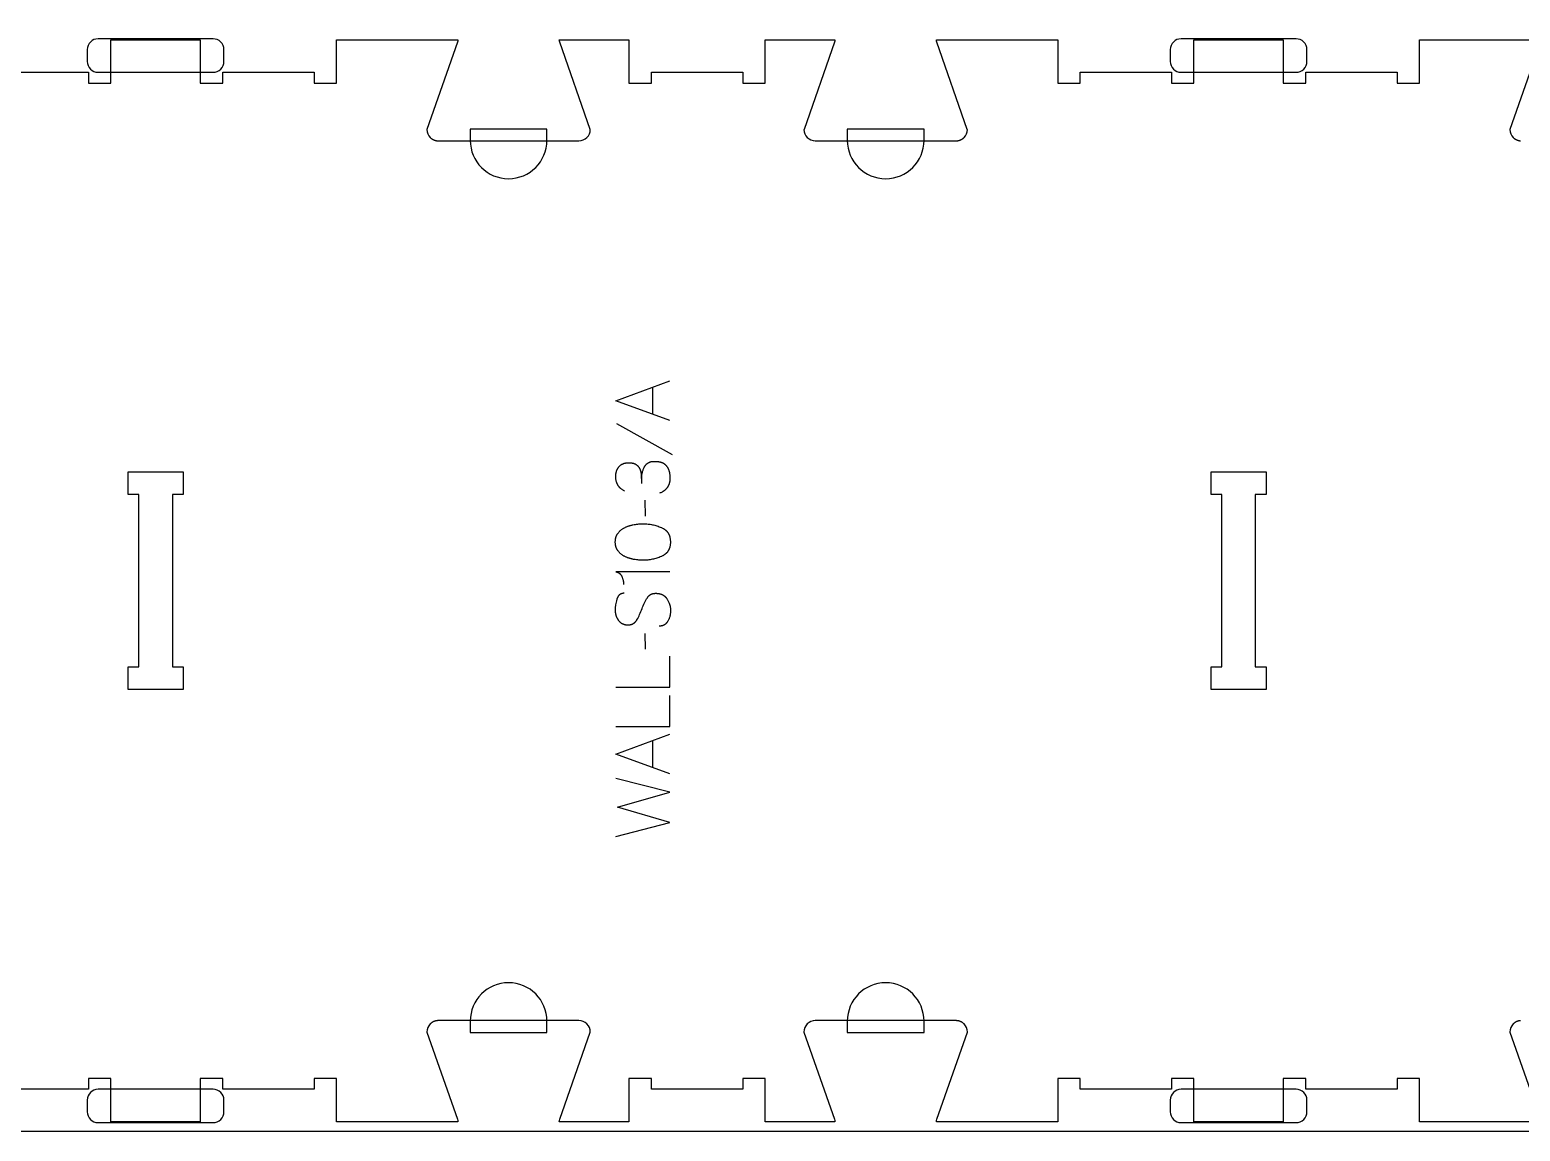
# Model space of a CAD drawing. Extents: x -13885 to -10701, y -10461 to -4867.
# Drawn here: x -12353 to -11527, y -6791 to -6181 of the extents above; entities that cross this region are included whole.
import ezdxf

# ---------------------------------------------------------------- set-up
doc = ezdxf.new("R2010")
doc.units = 0
for name, color, linetype in [('0_SHEET_SPRUCEPLY_2440X122', 1, 'CONTINUOUS'), ('1_ANYTOOL_1MMDEEP_LABELS_S', 2, 'CONTINUOUS'), ('3_ANYTOOL_CUTTHROUGH_INSID', 4, 'CONTINUOUS'), ('4_ANYTOOL_CUTTHROUGH_OUTSI', 5, 'CONTINUOUS'), ('5_ANYTOOL_HALF_MILL_9MM_IN', 3, 'CONTINUOUS')]:
    doc.layers.add(name, color=color, linetype=linetype)

msp = doc.modelspace()

# ---------------------------------------------------------------- linework, layer by layer
at = {"layer": '0_SHEET_SPRUCEPLY_2440X122'}
msp.add_lwpolyline([(-13513.11, -5571.21), (-13513.11, -6791.21), (-11073.11, -6791.21), (-11073.11, -5571.21)], close=True, dxfattribs=at)
at = {"layer": '1_ANYTOOL_1MMDEEP_LABELS_S'}
for points in [[(-11998.18, -6397.34), (-12028.18, -6386.46), (-11998.18, -6375.4)], [(-12007.74, -6393.87), (-12007.74, -6378.96)], [(-12027.71, -6399.06), (-11996.94, -6416.24)], [(-12023.26, -6436.6), (-12023.56, -6436.44), (-12023.85, -6436.28), (-12024.14, -6436.11), (-12024.41, -6435.93), (-12024.68, -6435.74), (-12024.93, -6435.55), (-12025.18, -6435.36), (-12025.3, -6435.26), (-12025.41, -6435.16), (-12025.53, -6435.05), (-12025.64, -6434.95), (-12025.75, -6434.84), (-12025.85, -6434.73), (-12025.96, -6434.62), (-12026.06, -6434.51), (-12026.16, -6434.4), (-12026.26, -6434.28), (-12026.35, -6434.17), (-12026.45, -6434.05), (-12026.54, -6433.93), (-12026.62, -6433.81), (-12026.71, -6433.69), (-12026.79, -6433.56), (-12026.87, -6433.44), (-12026.95, -6433.31), (-12027.03, -6433.18), (-12027.1, -6433.05), (-12027.17, -6432.92), (-12027.24, -6432.79), (-12027.31, -6432.65), (-12027.37, -6432.51), (-12027.43, -6432.38), (-12027.49, -6432.24), (-12027.55, -6432.1), (-12027.6, -6431.95), (-12027.65, -6431.81), (-12027.7, -6431.66), (-12027.75, -6431.52), (-12027.79, -6431.37), (-12027.88, -6431.06), (-12027.95, -6430.75), (-12028.01, -6430.44), (-12028.06, -6430.12), (-12028.11, -6429.79), (-12028.14, -6429.45), (-12028.17, -6429.11), (-12028.18, -6428.77), (-12028.18, -6428.41), (-12028.18, -6428.2), (-12028.18, -6428), (-12028.17, -6427.79), (-12028.15, -6427.59), (-12028.14, -6427.39), (-12028.12, -6427.19), (-12028.09, -6426.99), (-12028.07, -6426.8), (-12028.04, -6426.61), (-12028, -6426.42), (-12027.96, -6426.24), (-12027.92, -6426.05), (-12027.87, -6425.87), (-12027.82, -6425.69), (-12027.77, -6425.52), (-12027.71, -6425.34), (-12027.65, -6425.17), (-12027.59, -6425.01), (-12027.52, -6424.84), (-12027.45, -6424.68), (-12027.37, -6424.51), (-12027.29, -6424.36), (-12027.21, -6424.2), (-12027.12, -6424.05), (-12027.03, -6423.9), (-12026.94, -6423.75), (-12026.84, -6423.6), (-12026.74, -6423.46), (-12026.64, -6423.32), (-12026.53, -6423.18), (-12026.41, -6423.04), (-12026.3, -6422.91), (-12026.18, -6422.78), (-12026.06, -6422.65), (-12025.93, -6422.53), (-12025.8, -6422.41), (-12025.67, -6422.3), (-12025.54, -6422.19), (-12025.4, -6422.08), (-12025.26, -6421.98), (-12025.11, -6421.88), (-12024.97, -6421.79), (-12024.81, -6421.7), (-12024.66, -6421.62), (-12024.5, -6421.54), (-12024.35, -6421.47), (-12024.18, -6421.39), (-12024.02, -6421.33), (-12023.85, -6421.26), (-12023.68, -6421.21), (-12023.5, -6421.15), (-12023.32, -6421.1), (-12023.14, -6421.05), (-12022.96, -6421.01), (-12022.77, -6420.98), (-12022.58, -6420.94), (-12022.38, -6420.91), (-12022.19, -6420.89), (-12021.99, -6420.87), (-12021.78, -6420.85), (-12021.58, -6420.84), (-12021.37, -6420.83), (-12021.16, -6420.83), (-12020.6, -6420.83), (-12020.27, -6420.85), (-12019.94, -6420.87), (-12019.63, -6420.9), (-12019.33, -6420.94), (-12019.18, -6420.97), (-12019.04, -6420.99), (-12018.9, -6421.02), (-12018.76, -6421.05), (-12018.62, -6421.08), (-12018.49, -6421.12), (-12018.36, -6421.16), (-12018.23, -6421.19), (-12018.1, -6421.24), (-12017.98, -6421.28), (-12017.86, -6421.33), (-12017.74, -6421.38), (-12017.62, -6421.43), (-12017.51, -6421.48), (-12017.4, -6421.53), (-12017.29, -6421.59), (-12017.19, -6421.65), (-12017.08, -6421.71), (-12016.98, -6421.78), (-12016.89, -6421.85), (-12016.79, -6421.91), (-12016.7, -6421.99), (-12016.52, -6422.13), (-12016.35, -6422.28), (-12016.18, -6422.44), (-12016.02, -6422.6), (-12015.95, -6422.68), (-12015.87, -6422.76), (-12015.8, -6422.85), (-12015.73, -6422.93), (-12015.66, -6423.02), (-12015.59, -6423.1), (-12015.52, -6423.19), (-12015.46, -6423.28), (-12015.39, -6423.37), (-12015.33, -6423.46), (-12015.27, -6423.56), (-12015.21, -6423.65), (-12015.16, -6423.74), (-12015.1, -6423.84), (-12015.05, -6423.94), (-12015, -6424.03), (-12014.94, -6424.13), (-12014.9, -6424.23), (-12014.85, -6424.33), (-12014.8, -6424.44), (-12014.76, -6424.54), (-12014.72, -6424.64), (-12014.64, -6424.86), (-12014.57, -6425.07), (-12014.5, -6425.29), (-12014.44, -6425.51), (-12014.38, -6425.73), (-12014.32, -6425.96), (-12014.27, -6426.18), (-12014.22, -6426.41), (-12014.18, -6426.64), (-12014.14, -6426.87), (-12014.11, -6427.11), (-12014.08, -6427.35), (-12014.05, -6427.59), (-12014.03, -6427.83), (-12014.02, -6428.07), (-12014.01, -6428.32), (-12014, -6428.56), (-12013.96, -6432.27)], [(-12013.96, -6429.49), (-12013.93, -6429.05), (-12013.89, -6428.62), (-12013.84, -6428.19), (-12013.78, -6427.76), (-12013.71, -6427.34), (-12013.63, -6426.93), (-12013.54, -6426.52), (-12013.44, -6426.11), (-12013.32, -6425.71), (-12013.2, -6425.31), (-12013.06, -6424.92), (-12012.92, -6424.53), (-12012.76, -6424.14), (-12012.59, -6423.76), (-12012.41, -6423.39), (-12012.22, -6423.01), (-12012.12, -6422.83), (-12012.01, -6422.66), (-12011.96, -6422.57), (-12011.91, -6422.49), (-12011.85, -6422.4), (-12011.79, -6422.32), (-12011.73, -6422.24), (-12011.67, -6422.16), (-12011.61, -6422.09), (-12011.55, -6422.01), (-12011.48, -6421.93), (-12011.42, -6421.86), (-12011.35, -6421.79), (-12011.28, -6421.72), (-12011.22, -6421.65), (-12011.15, -6421.58), (-12011.07, -6421.52), (-12011, -6421.45), (-12010.93, -6421.39), (-12010.85, -6421.33), (-12010.78, -6421.27), (-12010.7, -6421.21), (-12010.62, -6421.16), (-12010.54, -6421.1), (-12010.46, -6421.05), (-12010.38, -6420.99), (-12010.3, -6420.94), (-12010.21, -6420.89), (-12010.13, -6420.84), (-12010.04, -6420.8), (-12009.95, -6420.75), (-12009.86, -6420.71), (-12009.77, -6420.66), (-12009.68, -6420.62), (-12009.59, -6420.58), (-12009.49, -6420.55), (-12009.3, -6420.47), (-12009.11, -6420.41), (-12008.9, -6420.35), (-12008.7, -6420.29), (-12008.49, -6420.24), (-12008.27, -6420.2), (-12008.05, -6420.16), (-12007.83, -6420.13), (-12007.6, -6420.1), (-12007.36, -6420.08), (-12007.12, -6420.07), (-12006.88, -6420.06), (-12006.63, -6420.06), (-12006.35, -6420.06), (-12006.07, -6420.07), (-12005.81, -6420.08), (-12005.54, -6420.1), (-12005.28, -6420.12), (-12005.03, -6420.14), (-12004.78, -6420.18), (-12004.54, -6420.21), (-12004.3, -6420.25), (-12004.06, -6420.3), (-12003.83, -6420.35), (-12003.61, -6420.41), (-12003.39, -6420.47), (-12003.17, -6420.53), (-12002.96, -6420.6), (-12002.76, -6420.68), (-12002.56, -6420.76), (-12002.36, -6420.84), (-12002.17, -6420.93), (-12001.99, -6421.03), (-12001.81, -6421.13), (-12001.63, -6421.23), (-12001.46, -6421.34), (-12001.3, -6421.46), (-12001.14, -6421.57), (-12000.98, -6421.7), (-12000.83, -6421.83), (-12000.76, -6421.89), (-12000.69, -6421.96), (-12000.62, -6422.03), (-12000.55, -6422.1), (-12000.48, -6422.17), (-12000.41, -6422.24), (-12000.35, -6422.32), (-12000.28, -6422.39), (-12000.16, -6422.54), (-12000.03, -6422.7), (-11999.92, -6422.86), (-11999.8, -6423.02), (-11999.69, -6423.19), (-11999.59, -6423.36), (-11999.49, -6423.54), (-11999.39, -6423.72), (-11999.29, -6423.9), (-11999.2, -6424.08), (-11999.12, -6424.27), (-11999.03, -6424.46), (-11998.95, -6424.66), (-11998.88, -6424.86), (-11998.81, -6425.06), (-11998.74, -6425.27), (-11998.68, -6425.48), (-11998.62, -6425.69), (-11998.56, -6425.91), (-11998.51, -6426.13), (-11998.46, -6426.35), (-11998.42, -6426.58), (-11998.38, -6426.81), (-11998.34, -6427.05), (-11998.31, -6427.28), (-11998.25, -6427.77), (-11998.22, -6428.27), (-11998.19, -6428.79), (-11998.18, -6429.31), (-11998.19, -6429.7), (-11998.21, -6430.07), (-11998.23, -6430.44), (-11998.27, -6430.8), (-11998.32, -6431.15), (-11998.35, -6431.32), (-11998.38, -6431.49), (-11998.42, -6431.66), (-11998.46, -6431.83), (-11998.5, -6431.99), (-11998.54, -6432.15), (-11998.59, -6432.31), (-11998.64, -6432.47), (-11998.69, -6432.63), (-11998.74, -6432.79), (-11998.8, -6432.94), (-11998.86, -6433.09), (-11998.92, -6433.24), (-11998.99, -6433.39), (-11999.05, -6433.53), (-11999.13, -6433.68), (-11999.2, -6433.82), (-11999.28, -6433.96), (-11999.35, -6434.1), (-11999.44, -6434.23), (-11999.52, -6434.37), (-11999.61, -6434.5), (-11999.7, -6434.63), (-11999.79, -6434.76), (-11999.89, -6434.88), (-11999.99, -6435.01), (-12000.09, -6435.13), (-12000.19, -6435.25), (-12000.3, -6435.37), (-12000.41, -6435.49), (-12000.52, -6435.6), (-12000.64, -6435.72), (-12000.76, -6435.83), (-12000.88, -6435.94), (-12001, -6436.04), (-12001.13, -6436.15), (-12001.26, -6436.25), (-12001.39, -6436.35), (-12001.53, -6436.45), (-12001.66, -6436.55), (-12001.8, -6436.65), (-12001.95, -6436.74), (-12002.09, -6436.83), (-12002.24, -6436.92), (-12002.55, -6437.1), (-12002.87, -6437.26), (-12003.19, -6437.42), (-12003.53, -6437.57), (-12003.88, -6437.71)], [(-12012.07, -6441.57), (-12011.98, -6450.36)], [(-11998.18, -6481.3), (-12028.23, -6481.3), (-12028.08, -6481.32), (-12027.93, -6481.35), (-12027.78, -6481.37), (-12027.64, -6481.41), (-12027.5, -6481.44), (-12027.36, -6481.48), (-12027.23, -6481.53), (-12027.1, -6481.58), (-12026.97, -6481.63), (-12026.84, -6481.68), (-12026.78, -6481.71), (-12026.72, -6481.74), (-12026.66, -6481.78), (-12026.6, -6481.81), (-12026.54, -6481.84), (-12026.49, -6481.88), (-12026.43, -6481.91), (-12026.37, -6481.95), (-12026.32, -6481.99), (-12026.26, -6482.02), (-12026.21, -6482.06), (-12026.15, -6482.1), (-12026.1, -6482.14), (-12026.05, -6482.19), (-12026, -6482.23), (-12025.95, -6482.27), (-12025.9, -6482.32), (-12025.85, -6482.37), (-12025.8, -6482.41), (-12025.75, -6482.46), (-12025.7, -6482.51), (-12025.66, -6482.56), (-12025.57, -6482.66), (-12025.48, -6482.77), (-12025.39, -6482.88), (-12025.31, -6483), (-12025.23, -6483.12), (-12025.16, -6483.24), (-12025.08, -6483.37), (-12025.01, -6483.5), (-12024.95, -6483.63), (-12024.88, -6483.77), (-12024.82, -6483.91), (-12024.7, -6484.2), (-12024.59, -6484.49), (-12024.49, -6484.77), (-12024.4, -6485.06), (-12024.31, -6485.34), (-12024.23, -6485.61), (-12024.16, -6485.89), (-12024.1, -6486.16), (-12024.04, -6486.44), (-12023.99, -6486.71), (-12023.95, -6486.97), (-12023.92, -6487.24), (-12023.89, -6487.51), (-12023.87, -6487.77), (-12023.86, -6488.03), (-12023.86, -6488.29)], [(-12023.6, -6493.17), (-12023.79, -6493.17), (-12023.88, -6493.18), (-12023.97, -6493.18), (-12024.06, -6493.19), (-12024.15, -6493.2), (-12024.24, -6493.21), (-12024.33, -6493.22), (-12024.41, -6493.24), (-12024.5, -6493.25), (-12024.58, -6493.27), (-12024.67, -6493.29), (-12024.75, -6493.31), (-12024.83, -6493.33), (-12024.91, -6493.35), (-12024.99, -6493.38), (-12025.07, -6493.4), (-12025.14, -6493.43), (-12025.22, -6493.46), (-12025.3, -6493.49), (-12025.37, -6493.52), (-12025.44, -6493.56), (-12025.51, -6493.59), (-12025.59, -6493.63), (-12025.66, -6493.67), (-12025.72, -6493.71), (-12025.79, -6493.75), (-12025.86, -6493.8), (-12025.93, -6493.84), (-12025.99, -6493.89), (-12026.05, -6493.94), (-12026.12, -6493.99), (-12026.18, -6494.04), (-12026.24, -6494.1), (-12026.3, -6494.15), (-12026.36, -6494.21), (-12026.42, -6494.27), (-12026.47, -6494.33), (-12026.53, -6494.39), (-12026.58, -6494.45), (-12026.64, -6494.52), (-12026.69, -6494.58), (-12026.74, -6494.65), (-12026.79, -6494.72), (-12026.84, -6494.79), (-12026.89, -6494.87), (-12026.94, -6494.94), (-12026.98, -6495.02), (-12027.03, -6495.09), (-12027.07, -6495.17), (-12027.11, -6495.25), (-12027.16, -6495.34), (-12027.24, -6495.51), (-12027.32, -6495.68), (-12027.39, -6495.86), (-12027.46, -6496.05), (-12027.52, -6496.25), (-12027.58, -6496.45), (-12027.81, -6497.26), (-12028, -6498.06), (-12028.16, -6498.85), (-12028.29, -6499.62), (-12028.35, -6500), (-12028.39, -6500.37), (-12028.44, -6500.75), (-12028.47, -6501.11), (-12028.49, -6501.48), (-12028.51, -6501.84), (-12028.52, -6502.2), (-12028.53, -6502.56), (-12028.53, -6502.75), (-12028.52, -6502.95), (-12028.51, -6503.14), (-12028.5, -6503.33), (-12028.48, -6503.52), (-12028.46, -6503.71), (-12028.44, -6503.9), (-12028.41, -6504.08), (-12028.38, -6504.27), (-12028.35, -6504.45), (-12028.31, -6504.63), (-12028.27, -6504.81), (-12028.23, -6504.99), (-12028.18, -6505.17), (-12028.13, -6505.35), (-12028.07, -6505.52), (-12028.01, -6505.7), (-12027.95, -6505.87), (-12027.89, -6506.05), (-12027.82, -6506.22), (-12027.74, -6506.39), (-12027.67, -6506.55), (-12027.59, -6506.72), (-12027.5, -6506.89), (-12027.42, -6507.05), (-12027.32, -6507.22), (-12027.23, -6507.38), (-12027.13, -6507.54), (-12027.03, -6507.7), (-12026.93, -6507.86), (-12026.82, -6508.02), (-12026.71, -6508.17), (-12026.59, -6508.32), (-12026.47, -6508.47), (-12026.35, -6508.62), (-12026.23, -6508.75), (-12026.1, -6508.89), (-12025.97, -6509.02), (-12025.83, -6509.14), (-12025.7, -6509.26), (-12025.56, -6509.37), (-12025.41, -6509.48), (-12025.27, -6509.59), (-12025.12, -6509.69), (-12024.97, -6509.78), (-12024.81, -6509.87), (-12024.65, -6509.96), (-12024.49, -6510.04), (-12024.33, -6510.11), (-12024.16, -6510.18), (-12023.99, -6510.25), (-12023.82, -6510.31), (-12023.64, -6510.36), (-12023.46, -6510.41), (-12023.28, -6510.46), (-12023.09, -6510.5), (-12022.91, -6510.54), (-12022.71, -6510.57), (-12022.52, -6510.6), (-12022.32, -6510.62), (-12022.12, -6510.64), (-12021.92, -6510.65), (-12021.71, -6510.65), (-12021.5, -6510.66), (-12021.28, -6510.65), (-12021.07, -6510.65), (-12020.86, -6510.63), (-12020.66, -6510.61), (-12020.46, -6510.59), (-12020.26, -6510.56), (-12020.07, -6510.52), (-12019.88, -6510.48), (-12019.7, -6510.43), (-12019.51, -6510.38), (-12019.33, -6510.32), (-12019.16, -6510.26), (-12019.07, -6510.23), (-12018.99, -6510.19), (-12018.91, -6510.15), (-12018.82, -6510.12), (-12018.74, -6510.08), (-12018.66, -6510.04), (-12018.58, -6509.99), (-12018.5, -6509.95), (-12018.42, -6509.9), (-12018.34, -6509.86), (-12018.27, -6509.81), (-12018.19, -6509.76), (-12018.12, -6509.71), (-12018.04, -6509.66), (-12017.97, -6509.61), (-12017.9, -6509.55), (-12017.82, -6509.5), (-12017.75, -6509.44), (-12017.69, -6509.38), (-12017.62, -6509.32), (-12017.55, -6509.26), (-12017.48, -6509.2), (-12017.42, -6509.13), (-12017.35, -6509.07), (-12017.23, -6508.93), (-12017.1, -6508.79), (-12016.98, -6508.64), (-12016.87, -6508.49), (-12016.76, -6508.33), (-12016.65, -6508.17), (-12016.54, -6508), (-12016.44, -6507.83), (-12016.05, -6507.11), (-12015.67, -6506.38), (-12015.3, -6505.63), (-12014.95, -6504.87), (-12014.6, -6504.09), (-12014.27, -6503.3), (-12013.95, -6502.48), (-12013.63, -6501.66), (-12013.32, -6500.83), (-12012.99, -6500.03), (-12012.65, -6499.24), (-12012.29, -6498.47), (-12011.92, -6497.73), (-12011.52, -6497), (-12011.12, -6496.3), (-12010.7, -6495.61), (-12010.59, -6495.45), (-12010.48, -6495.29), (-12010.36, -6495.13), (-12010.3, -6495.06), (-12010.24, -6494.99), (-12010.18, -6494.91), (-12010.11, -6494.84), (-12010.05, -6494.77), (-12009.98, -6494.71), (-12009.92, -6494.64), (-12009.85, -6494.58), (-12009.78, -6494.51), (-12009.72, -6494.45), (-12009.65, -6494.39), (-12009.58, -6494.33), (-12009.5, -6494.28), (-12009.43, -6494.22), (-12009.36, -6494.17), (-12009.28, -6494.11), (-12009.21, -6494.06), (-12009.13, -6494.01), (-12009.05, -6493.96), (-12008.97, -6493.92), (-12008.89, -6493.87), (-12008.81, -6493.83), (-12008.73, -6493.78), (-12008.65, -6493.74), (-12008.57, -6493.7), (-12008.48, -6493.66), (-12008.4, -6493.63), (-12008.31, -6493.59), (-12008.22, -6493.56), (-12008.13, -6493.53), (-12008.04, -6493.49), (-12007.95, -6493.47), (-12007.86, -6493.44), (-12007.77, -6493.41), (-12007.58, -6493.36), (-12007.39, -6493.32), (-12007.19, -6493.28), (-12006.99, -6493.25), (-12006.79, -6493.23), (-12006.58, -6493.21), (-12006.37, -6493.19), (-12006.16, -6493.19), (-12005.94, -6493.18), (-12005.71, -6493.19), (-12005.49, -6493.2), (-12005.26, -6493.21), (-12005.02, -6493.24), (-12004.8, -6493.26), (-12004.57, -6493.29), (-12004.35, -6493.33), (-12004.14, -6493.37), (-12003.92, -6493.42), (-12003.72, -6493.47), (-12003.51, -6493.52), (-12003.31, -6493.59), (-12003.11, -6493.65), (-12002.92, -6493.72), (-12002.73, -6493.8), (-12002.54, -6493.88), (-12002.36, -6493.97), (-12002.18, -6494.06), (-12002, -6494.16), (-12001.83, -6494.26), (-12001.66, -6494.37), (-12001.5, -6494.48), (-12001.34, -6494.59), (-12001.18, -6494.72), (-12001.03, -6494.84), (-12000.88, -6494.97), (-12000.74, -6495.11), (-12000.59, -6495.25), (-12000.46, -6495.4), (-12000.32, -6495.55), (-12000.19, -6495.71), (-12000.06, -6495.87), (-11999.94, -6496.04), (-11999.82, -6496.21), (-11999.71, -6496.39), (-11999.49, -6496.75), (-11999.28, -6497.11), (-11999.09, -6497.48), (-11998.91, -6497.85), (-11998.74, -6498.22), (-11998.59, -6498.6), (-11998.52, -6498.79), (-11998.45, -6498.98), (-11998.39, -6499.18), (-11998.33, -6499.37), (-11998.27, -6499.56), (-11998.22, -6499.76), (-11998.17, -6499.95), (-11998.12, -6500.15), (-11998.08, -6500.35), (-11998.04, -6500.55), (-11998.01, -6500.75), (-11997.97, -6500.95), (-11997.95, -6501.15), (-11997.92, -6501.35), (-11997.88, -6501.76), (-11997.85, -6502.17), (-11997.84, -6502.58), (-11997.84, -6502.99), (-11997.86, -6503.4), (-11997.88, -6503.8), (-11997.92, -6504.2), (-11997.97, -6504.6), (-11998.04, -6504.99), (-11998.12, -6505.37), (-11998.21, -6505.76), (-11998.31, -6506.13), (-11998.42, -6506.5), (-11998.55, -6506.87), (-11998.69, -6507.24), (-11998.85, -6507.59), (-11999.01, -6507.95), (-11999.19, -6508.3), (-11999.38, -6508.64), (-11999.48, -6508.81), (-11999.59, -6508.97), (-11999.69, -6509.13), (-11999.8, -6509.29), (-11999.92, -6509.43), (-12000.03, -6509.57), (-12000.15, -6509.71), (-12000.27, -6509.84), (-12000.39, -6509.97), (-12000.52, -6510.09), (-12000.65, -6510.2), (-12000.78, -6510.31), (-12000.85, -6510.37), (-12000.92, -6510.42), (-12000.99, -6510.47), (-12001.06, -6510.52), (-12001.13, -6510.57), (-12001.2, -6510.61), (-12001.27, -6510.66), (-12001.35, -6510.7), (-12001.42, -6510.74), (-12001.49, -6510.78), (-12001.57, -6510.82), (-12001.64, -6510.86), (-12001.72, -6510.9), (-12001.8, -6510.93), (-12001.87, -6510.97), (-12001.95, -6511), (-12002.03, -6511.03), (-12002.11, -6511.06), (-12002.19, -6511.09), (-12002.27, -6511.12), (-12002.44, -6511.17), (-12002.61, -6511.21), (-12002.78, -6511.25), (-12002.95, -6511.29), (-12003.13, -6511.32), (-12003.31, -6511.34), (-12003.49, -6511.36), (-12003.68, -6511.37), (-12003.86, -6511.38), (-12004.06, -6511.39)], [(-12012.07, -6515.41), (-12011.98, -6524.2)], [(-12028.18, -6545.16), (-11998.18, -6545.16), (-11998.18, -6528.06)], [(-12028.18, -6566.97), (-11998.18, -6566.97), (-11998.18, -6549.87)], [(-11998.18, -6593.2), (-12028.18, -6582.31), (-11998.18, -6571.26)], [(-12007.74, -6589.73), (-12007.74, -6574.81)], [(-12028.18, -6627.91), (-11998.18, -6620.2), (-12027.28, -6611.76), (-11998.18, -6603.27), (-12028.18, -6595.77)]]:
    msp.add_lwpolyline(points, dxfattribs=at)
msp.add_lwpolyline([(-12028.44, -6464.8), (-12028.44, -6464.43), (-12028.42, -6464.07), (-12028.4, -6463.89), (-12028.39, -6463.71), (-12028.37, -6463.54), (-12028.35, -6463.36), (-12028.32, -6463.19), (-12028.29, -6463.03), (-12028.26, -6462.86), (-12028.23, -6462.69), (-12028.19, -6462.53), (-12028.15, -6462.37), (-12028.11, -6462.21), (-12028.06, -6462.06), (-12028.01, -6461.9), (-12027.96, -6461.75), (-12027.91, -6461.6), (-12027.85, -6461.45), (-12027.79, -6461.31), (-12027.72, -6461.16), (-12027.66, -6461.02), (-12027.59, -6460.88), (-12027.51, -6460.74), (-12027.44, -6460.6), (-12027.36, -6460.47), (-12027.28, -6460.34), (-12027.19, -6460.21), (-12027.1, -6460.08), (-12027.01, -6459.95), (-12026.92, -6459.83), (-12026.73, -6459.59), (-12026.53, -6459.35), (-12026.32, -6459.12), (-12026.11, -6458.89), (-12025.89, -6458.68), (-12025.66, -6458.46), (-12025.43, -6458.26), (-12025.2, -6458.06), (-12024.95, -6457.87), (-12024.7, -6457.68), (-12024.44, -6457.5), (-12024.18, -6457.33), (-12023.91, -6457.16), (-12023.63, -6457), (-12023.35, -6456.85), (-12023.06, -6456.7), (-12022.77, -6456.56), (-12022.47, -6456.42), (-12022.17, -6456.29), (-12021.87, -6456.17), (-12021.56, -6456.05), (-12021.25, -6455.93), (-12020.94, -6455.82), (-12020.63, -6455.72), (-12020.31, -6455.62), (-12019.98, -6455.53), (-12019.66, -6455.44), (-12019.33, -6455.36), (-12019, -6455.29), (-12018.66, -6455.22), (-12017.98, -6455.09), (-12017.3, -6454.99), (-12016.63, -6454.9), (-12015.97, -6454.82), (-12015.32, -6454.76), (-12014.67, -6454.71), (-12014.04, -6454.67), (-12013.41, -6454.65), (-12012.8, -6454.64), (-12012.18, -6454.65), (-12011.57, -6454.68), (-12010.95, -6454.72), (-12010.33, -6454.78), (-12009.71, -6454.85), (-12009.1, -6454.94), (-12008.48, -6455.05), (-12007.86, -6455.17), (-12007.24, -6455.31), (-12006.62, -6455.47), (-12006, -6455.65), (-12005.38, -6455.84), (-12004.76, -6456.04), (-12004.14, -6456.27), (-12003.52, -6456.51), (-12002.9, -6456.76), (-12002.59, -6456.9), (-12002.3, -6457.04), (-12002.01, -6457.2), (-12001.87, -6457.27), (-12001.73, -6457.35), (-12001.6, -6457.44), (-12001.47, -6457.52), (-12001.34, -6457.61), (-12001.21, -6457.69), (-12001.08, -6457.78), (-12000.96, -6457.87), (-12000.84, -6457.97), (-12000.72, -6458.06), (-12000.61, -6458.16), (-12000.5, -6458.26), (-12000.38, -6458.36), (-12000.28, -6458.46), (-12000.17, -6458.56), (-12000.07, -6458.67), (-11999.97, -6458.78), (-11999.87, -6458.89), (-11999.77, -6459), (-11999.68, -6459.11), (-11999.59, -6459.23), (-11999.5, -6459.35), (-11999.41, -6459.47), (-11999.33, -6459.59), (-11999.25, -6459.71), (-11999.17, -6459.83), (-11999.09, -6459.96), (-11999.02, -6460.09), (-11998.95, -6460.22), (-11998.88, -6460.35), (-11998.81, -6460.48), (-11998.75, -6460.62), (-11998.69, -6460.76), (-11998.63, -6460.9), (-11998.57, -6461.04), (-11998.51, -6461.18), (-11998.46, -6461.33), (-11998.41, -6461.47), (-11998.37, -6461.62), (-11998.32, -6461.77), (-11998.28, -6461.93), (-11998.24, -6462.08), (-11998.17, -6462.39), (-11998.1, -6462.72), (-11998.05, -6463.04), (-11998, -6463.38), (-11997.97, -6463.72), (-11997.95, -6464.08), (-11997.93, -6464.43), (-11997.93, -6464.8), (-11997.93, -6465.16), (-11997.95, -6465.52), (-11997.97, -6465.87), (-11998.01, -6466.21), (-11998.05, -6466.54), (-11998.1, -6466.87), (-11998.17, -6467.19), (-11998.2, -6467.34), (-11998.24, -6467.5), (-11998.28, -6467.65), (-11998.32, -6467.8), (-11998.37, -6467.95), (-11998.42, -6468.1), (-11998.47, -6468.25), (-11998.52, -6468.39), (-11998.57, -6468.53), (-11998.63, -6468.67), (-11998.69, -6468.81), (-11998.75, -6468.95), (-11998.82, -6469.08), (-11998.89, -6469.22), (-11998.96, -6469.35), (-11999.03, -6469.48), (-11999.1, -6469.6), (-11999.18, -6469.73), (-11999.26, -6469.85), (-11999.34, -6469.97), (-11999.43, -6470.09), (-11999.51, -6470.21), (-11999.6, -6470.33), (-11999.69, -6470.44), (-11999.79, -6470.56), (-11999.89, -6470.67), (-11999.99, -6470.77), (-12000.09, -6470.88), (-12000.19, -6470.99), (-12000.3, -6471.09), (-12000.41, -6471.19), (-12000.52, -6471.29), (-12000.63, -6471.39), (-12000.75, -6471.49), (-12000.87, -6471.58), (-12000.99, -6471.67), (-12001.11, -6471.76), (-12001.24, -6471.85), (-12001.37, -6471.94), (-12001.5, -6472.02), (-12001.63, -6472.11), (-12001.77, -6472.19), (-12001.9, -6472.27), (-12002.05, -6472.34), (-12002.33, -6472.49), (-12002.63, -6472.64), (-12002.94, -6472.77), (-12003.57, -6473.03), (-12004.19, -6473.26), (-12004.82, -6473.48), (-12005.44, -6473.69), (-12006.06, -6473.88), (-12006.68, -6474.05), (-12007.3, -6474.21), (-12007.92, -6474.35), (-12008.54, -6474.47), (-12009.16, -6474.58), (-12009.78, -6474.67), (-12010.39, -6474.74), (-12011, -6474.8), (-12011.62, -6474.84), (-12012.23, -6474.86), (-12012.84, -6474.87), (-12013.46, -6474.86), (-12014.08, -6474.84), (-12014.72, -6474.81), (-12015.36, -6474.76), (-12016.01, -6474.7), (-12016.67, -6474.62), (-12017.35, -6474.53), (-12018.03, -6474.42), (-12018.37, -6474.36), (-12018.71, -6474.3), (-12019.04, -6474.23), (-12019.37, -6474.15), (-12019.7, -6474.07), (-12020.02, -6473.98), (-12020.35, -6473.89), (-12020.66, -6473.79), (-12020.98, -6473.69), (-12021.29, -6473.58), (-12021.6, -6473.47), (-12021.9, -6473.35), (-12022.2, -6473.22), (-12022.5, -6473.09), (-12022.79, -6472.96), (-12023.08, -6472.81), (-12023.37, -6472.67), (-12023.65, -6472.51), (-12023.92, -6472.35), (-12024.19, -6472.19), (-12024.45, -6472.01), (-12024.71, -6471.83), (-12024.96, -6471.65), (-12025.2, -6471.46), (-12025.44, -6471.26), (-12025.67, -6471.06), (-12025.89, -6470.85), (-12026.11, -6470.63), (-12026.32, -6470.41), (-12026.53, -6470.18), (-12026.73, -6469.95), (-12026.92, -6469.71), (-12027.01, -6469.58), (-12027.1, -6469.46), (-12027.19, -6469.33), (-12027.28, -6469.2), (-12027.36, -6469.07), (-12027.44, -6468.94), (-12027.51, -6468.81), (-12027.59, -6468.67), (-12027.66, -6468.53), (-12027.72, -6468.39), (-12027.79, -6468.25), (-12027.85, -6468.1), (-12027.91, -6467.96), (-12027.96, -6467.81), (-12028.01, -6467.66), (-12028.06, -6467.51), (-12028.11, -6467.35), (-12028.15, -6467.19), (-12028.19, -6467.04), (-12028.23, -6466.88), (-12028.26, -6466.71), (-12028.29, -6466.55), (-12028.32, -6466.38), (-12028.35, -6466.22), (-12028.37, -6466.05), (-12028.39, -6465.87), (-12028.4, -6465.7), (-12028.42, -6465.52), (-12028.44, -6465.17)], close=True, dxfattribs=at)
at = {"layer": '3_ANYTOOL_CUTTHROUGH_INSID', "color": 4}
for points in [[(-12298.11, -6425.96), (-12267.86, -6425.96), (-12267.86, -6438.46), (-12273.86, -6438.46), (-12273.86, -6533.96), (-12267.86, -6533.96), (-12267.86, -6546.46), (-12298.36, -6546.46), (-12298.36, -6533.96), (-12292.36, -6533.96), (-12292.36, -6438.46), (-12298.36, -6438.46), (-12298.36, -6425.96)], [(-11698.11, -6425.96), (-11667.86, -6425.96), (-11667.86, -6438.46), (-11673.86, -6438.46), (-11673.86, -6533.96), (-11667.86, -6533.96), (-11667.86, -6546.46), (-11698.36, -6546.46), (-11698.36, -6533.96), (-11692.36, -6533.96), (-11692.36, -6438.46), (-11698.36, -6438.46), (-11698.36, -6425.96)]]:
    msp.add_lwpolyline(points, close=True, dxfattribs=at)
at = {"layer": '4_ANYTOOL_CUTTHROUGH_OUTSI', "color": 5}
for points in [[(-12370.86, -6204.46), (-12320.36, -6204.46), (-12320.36, -6210.46), (-12307.86, -6210.46), (-12307.86, -6186.46), (-12258.36, -6186.46), (-12258.36, -6210.46), (-12245.86, -6210.46), (-12245.86, -6204.46), (-12195.36, -6204.46), (-12195.36, -6210.46), (-12182.86, -6210.46), (-12182.86, -6186.46), (-12115.67, -6186.46), (-12115.67, -6186.46, -0.061485), (-12115.91, -6187.85), (-12132.8, -6236.12), (-12132.82, -6236.16), (-12132.82, -6236.21), (-12132.82, -6236.21, 0.198912), (-12130.99, -6240.63), (-12130.88, -6240.73), (-12130.77, -6240.83), (-12130.66, -6240.93), (-12130.54, -6241.03), (-12130.42, -6241.13), (-12130.3, -6241.22), (-12130.18, -6241.31), (-12130.05, -6241.4), (-12129.92, -6241.48), (-12129.79, -6241.56), (-12129.66, -6241.64), (-12129.52, -6241.72), (-12129.38, -6241.79), (-12129.24, -6241.86), (-12129.1, -6241.92), (-12128.96, -6241.98), (-12128.81, -6242.04), (-12128.67, -6242.09), (-12128.52, -6242.14), (-12128.37, -6242.19), (-12128.23, -6242.23), (-12128.08, -6242.27), (-12127.93, -6242.31), (-12127.77, -6242.34), (-12127.62, -6242.37), (-12127.47, -6242.39), (-12127.32, -6242.41), (-12127.17, -6242.43), (-12127.02, -6242.44), (-12126.87, -6242.45), (-12126.72, -6242.46), (-12126.57, -6242.46), (-12048.57, -6242.46, 0.414214), (-12042.32, -6236.21), (-12042.32, -6236.16), (-12042.33, -6236.12), (-12059.23, -6187.85), (-12059.23, -6187.85, -0.061485), (-12059.46, -6186.46), (-12020.86, -6186.46), (-12020.86, -6210.46), (-12008.36, -6210.46), (-12008.36, -6204.46), (-11957.86, -6204.46), (-11957.86, -6210.46), (-11945.36, -6210.46), (-11945.36, -6186.46), (-11906.77, -6186.46), (-11906.77, -6186.46, -0.061485), (-11907, -6187.85), (-11923.9, -6236.12), (-11923.91, -6236.16), (-11923.91, -6236.21), (-11923.91, -6236.21, 0.414214), (-11917.66, -6242.46), (-11839.66, -6242.46), (-11839.51, -6242.46), (-11839.36, -6242.45), (-11839.21, -6242.44), (-11839.06, -6242.43), (-11838.91, -6242.41), (-11838.76, -6242.39), (-11838.6, -6242.37), (-11838.45, -6242.34), (-11838.3, -6242.31), (-11838.15, -6242.27), (-11838, -6242.23), (-11837.85, -6242.19), (-11837.71, -6242.14), (-11837.56, -6242.09), (-11837.41, -6242.04), (-11837.27, -6241.98), (-11837.13, -6241.92), (-11836.99, -6241.86), (-11836.85, -6241.79), (-11836.71, -6241.72), (-11836.57, -6241.64), (-11836.44, -6241.56), (-11836.31, -6241.48), (-11836.18, -6241.4), (-11836.05, -6241.31), (-11835.93, -6241.22), (-11835.81, -6241.13), (-11835.69, -6241.03), (-11835.57, -6240.93), (-11835.46, -6240.83), (-11835.35, -6240.73), (-11835.24, -6240.63, 0.198912), (-11833.41, -6236.21), (-11833.41, -6236.16), (-11833.43, -6236.12), (-11850.32, -6187.85), (-11850.32, -6187.85, -0.061485), (-11850.56, -6186.46), (-11783.36, -6186.46), (-11783.36, -6210.46), (-11770.86, -6210.46), (-11770.86, -6204.46), (-11720.36, -6204.46), (-11720.36, -6210.46), (-11707.86, -6210.46), (-11707.86, -6186.46), (-11658.36, -6186.46), (-11658.36, -6210.46), (-11645.86, -6210.46), (-11645.86, -6204.46), (-11595.36, -6204.46), (-11595.36, -6210.46), (-11582.86, -6210.46), (-11582.86, -6186.46), (-11515.67, -6186.46)], [(-11515.91, -6187.85), (-11532.8, -6236.12), (-11532.82, -6236.16), (-11532.82, -6236.21), (-11532.82, -6236.21, 0.198912), (-11530.99, -6240.63), (-11530.88, -6240.73), (-11530.77, -6240.83), (-11530.66, -6240.93), (-11530.54, -6241.03), (-11530.42, -6241.13), (-11530.3, -6241.22), (-11530.18, -6241.31), (-11530.05, -6241.4), (-11529.92, -6241.48), (-11529.79, -6241.56), (-11529.66, -6241.64), (-11529.52, -6241.72), (-11529.38, -6241.79), (-11529.24, -6241.86), (-11529.1, -6241.92), (-11528.96, -6241.98), (-11528.81, -6242.04), (-11528.67, -6242.09), (-11528.52, -6242.14), (-11528.37, -6242.19), (-11528.23, -6242.23), (-11528.08, -6242.27), (-11527.93, -6242.31), (-11527.77, -6242.34), (-11527.62, -6242.37), (-11527.47, -6242.39), (-11527.32, -6242.41), (-11527.17, -6242.43), (-11527.02, -6242.44)], [(-11515.67, -6785.96), (-11533.11, -6785.96), (-11582.86, -6785.96), (-11582.86, -6761.96), (-11595.36, -6761.96), (-11595.36, -6767.96), (-11645.86, -6767.96), (-11645.86, -6761.96), (-11658.36, -6761.96), (-11658.36, -6785.96), (-11707.86, -6785.96), (-11707.86, -6761.96), (-11720.36, -6761.96), (-11720.36, -6767.96), (-11770.86, -6767.96), (-11770.86, -6761.96), (-11783.36, -6761.96), (-11783.36, -6785.96), (-11850.56, -6785.96), (-11850.56, -6785.96, -0.061485), (-11850.32, -6784.57), (-11833.41, -6736.25), (-11833.41, -6736.21), (-11833.41, -6736.21, 0.198912), (-11835.24, -6731.79), (-11835.35, -6731.68), (-11835.46, -6731.58), (-11835.57, -6731.48), (-11835.69, -6731.38), (-11835.81, -6731.29), (-11835.93, -6731.19), (-11836.05, -6731.1), (-11836.18, -6731.02), (-11836.31, -6730.93), (-11836.44, -6730.85), (-11836.57, -6730.77), (-11836.71, -6730.7), (-11836.85, -6730.63), (-11836.99, -6730.56), (-11837.13, -6730.49), (-11837.27, -6730.43), (-11837.41, -6730.38), (-11837.56, -6730.32), (-11837.71, -6730.27), (-11837.85, -6730.22), (-11838, -6730.18), (-11838.15, -6730.14), (-11838.3, -6730.11), (-11838.45, -6730.07), (-11838.6, -6730.05), (-11838.76, -6730.02), (-11838.91, -6730), (-11839.06, -6729.99), (-11839.21, -6729.97), (-11839.36, -6729.96), (-11839.51, -6729.96), (-11839.66, -6729.96), (-11917.66, -6729.96, 0.414214), (-11923.91, -6736.21), (-11923.91, -6736.25), (-11907, -6784.57), (-11907, -6784.57, -0.061485), (-11906.77, -6785.96), (-11945.36, -6785.96), (-11945.36, -6761.96), (-11957.86, -6761.96), (-11957.86, -6767.96), (-12008.36, -6767.96), (-12008.36, -6761.96), (-12020.86, -6761.96), (-12020.86, -6785.96), (-12059.46, -6785.96), (-12059.46, -6785.96, -0.061485), (-12059.23, -6784.57), (-12042.33, -6736.29), (-12042.32, -6736.25), (-12042.32, -6736.21), (-12042.32, -6736.21, 0.414214), (-12048.57, -6729.96), (-12126.57, -6729.96), (-12126.72, -6729.96), (-12126.87, -6729.96), (-12127.02, -6729.97), (-12127.17, -6729.99), (-12127.32, -6730), (-12127.47, -6730.02), (-12127.62, -6730.05), (-12127.77, -6730.07), (-12127.93, -6730.11), (-12128.08, -6730.14), (-12128.23, -6730.18), (-12128.37, -6730.22), (-12128.52, -6730.27), (-12128.67, -6730.32), (-12128.81, -6730.38), (-12128.96, -6730.43), (-12129.1, -6730.49), (-12129.24, -6730.56), (-12129.38, -6730.63), (-12129.52, -6730.7), (-12129.66, -6730.77), (-12129.79, -6730.85), (-12129.92, -6730.93), (-12130.05, -6731.02), (-12130.18, -6731.1), (-12130.3, -6731.19), (-12130.42, -6731.29), (-12130.54, -6731.38), (-12130.66, -6731.48), (-12130.77, -6731.58), (-12130.88, -6731.68), (-12130.99, -6731.79, 0.198912), (-12132.82, -6736.21), (-12132.82, -6736.25), (-12132.8, -6736.29), (-12115.91, -6784.57), (-12115.91, -6784.57, -0.061485), (-12115.67, -6785.96), (-12133.11, -6785.96), (-12182.86, -6785.96), (-12182.86, -6761.96), (-12195.36, -6761.96), (-12195.36, -6767.96), (-12245.86, -6767.96), (-12245.86, -6761.96), (-12258.36, -6761.96), (-12258.36, -6785.96), (-12307.86, -6785.96), (-12307.86, -6761.96), (-12320.36, -6761.96), (-12320.36, -6767.96), (-12370.86, -6767.96)], [(-11527.02, -6729.97), (-11527.17, -6729.99), (-11527.32, -6730), (-11527.47, -6730.02), (-11527.62, -6730.05), (-11527.77, -6730.07), (-11527.93, -6730.11), (-11528.08, -6730.14), (-11528.23, -6730.18), (-11528.37, -6730.22), (-11528.52, -6730.27), (-11528.67, -6730.32), (-11528.81, -6730.38), (-11528.96, -6730.43), (-11529.1, -6730.49), (-11529.24, -6730.56), (-11529.38, -6730.63), (-11529.52, -6730.7), (-11529.66, -6730.77), (-11529.79, -6730.85), (-11529.92, -6730.93), (-11530.05, -6731.02), (-11530.18, -6731.1), (-11530.3, -6731.19), (-11530.42, -6731.29), (-11530.54, -6731.38), (-11530.66, -6731.48), (-11530.77, -6731.58), (-11530.88, -6731.68), (-11530.99, -6731.79, 0.198912), (-11532.82, -6736.21), (-11532.82, -6736.25), (-11532.8, -6736.29), (-11515.91, -6784.57)]]:
    msp.add_lwpolyline(points, format="xyb", dxfattribs=at)
at = {"layer": '5_ANYTOOL_HALF_MILL_9MM_IN', "color": 3}
for points in [[(-12314.99, -6185.96, 0.414214), (-12320.99, -6191.96), (-12320.99, -6198.46, 0.414214), (-12314.99, -6204.46), (-12251.24, -6204.46, 0.414214), (-12245.24, -6198.46), (-12245.24, -6191.96, 0.414214), (-12251.24, -6185.96)], [(-11714.99, -6185.96, 0.414214), (-11720.99, -6191.96), (-11720.99, -6198.46, 0.414214), (-11714.99, -6204.46), (-11651.24, -6204.46, 0.414214), (-11645.24, -6198.46), (-11645.24, -6191.96, 0.414214), (-11651.24, -6185.96)], [(-12108.82, -6242.21, 1), (-12066.32, -6242.21), (-12066.32, -6241.96), (-12066.32, -6235.96), (-12108.82, -6235.96), (-12108.82, -6241.96), (-12108.82, -6242.21)], [(-11899.91, -6242.21, 1), (-11857.41, -6242.21), (-11857.41, -6241.96), (-11857.41, -6235.96), (-11899.91, -6235.96), (-11899.91, -6241.96), (-11899.91, -6242.21)], [(-12066.32, -6730.21, 1), (-12108.82, -6730.21), (-12108.82, -6730.46), (-12108.82, -6736.46), (-12066.32, -6736.46), (-12066.32, -6730.46), (-12066.32, -6730.21)], [(-11857.41, -6730.21, 1), (-11899.91, -6730.21), (-11899.91, -6730.46), (-11899.91, -6736.46), (-11857.41, -6736.46), (-11857.41, -6730.46), (-11857.41, -6730.21)], [(-12314.99, -6767.96, 0.414214), (-12320.99, -6773.96), (-12320.99, -6780.46, 0.414214), (-12314.99, -6786.46), (-12251.24, -6786.46, 0.414214), (-12245.24, -6780.46), (-12245.24, -6773.96, 0.414214), (-12251.24, -6767.96)], [(-11714.99, -6767.96, 0.414214), (-11720.99, -6773.96), (-11720.99, -6780.46, 0.414214), (-11714.99, -6786.46), (-11651.24, -6786.46, 0.414214), (-11645.24, -6780.46), (-11645.24, -6773.96, 0.414214), (-11651.24, -6767.96)]]:
    msp.add_lwpolyline(points, format="xyb", close=True, dxfattribs=at)

doc.saveas('drawing.dxf')
